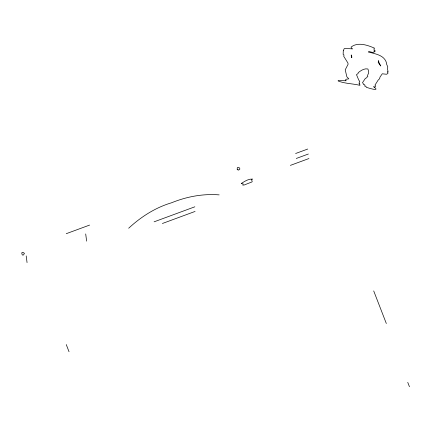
<?xml version="1.0" encoding="UTF-8"?>
<svg xmlns="http://www.w3.org/2000/svg" width="431" height="431" viewBox="0 0 431 431"><rect width="100%" height="100%" fill="white"/><g stroke="black" fill="none" stroke-linecap="round" stroke-linejoin="round"><path stroke-width="0.65" d="M24.217 253.175C19.761 249.468 22.487 258.88 24.292 253.45M238.855 169.954C242.147 168.613 236.5 165.111 237.19 169.264M128.675 228.236C140.964 216.836 155.375 207.591 171.522 202.791C186.585 196.655 202.888 193.578 219.163 194.877M66.234 233.694L89.594 225.084M295.612 153.506L307.729 149.04M296.269 158.473L308.37 154.012M290.37 165.385L308.946 158.538M154.099 221.825L194.844 206.805M162.39 223.495L195.076 211.443M238.774 169.981L237.842 169.895L237.195 169.275M373.704 290.93L386.327 323.509M407.748 382.351L409.45 386.747M66.255 344.563L69.035 351.744M85.699 233.941L86.626 241.139M26.199 255.912L27.056 262.598M241.398 183.407L243.283 184.032L242.707 185.082L244.054 185.05L251.882 181.974C253.261 180.998 250.088 179.862 252.464 179.064C248.401 178.827 244.646 181.376 241.398 183.407M378.526 60.76L379.242 63.4L380.772 65.981L378.219 62.387L378.526 60.76M343.27 50.766L343.146 54.403L344.008 54.99L343.733 56.294L347.936 63.045L348.092 64.262L345.226 69.844L346.842 76.766L348.803 78.841L345.834 79.309L345.657 80.592L346.185 80.786L338.922 80.511L338.087 80.753L338.26 81.039C345.193 83.711 352.574 83.566 359.691 85.279L360.047 85.085L359.001 83.522L359.465 83.479L359.136 82.38L359.788 81.583L358.711 79.977L356.48 74.644L358.053 73.572L358.247 72.618C360.919 70.539 364.362 68.157 367.918 68.992L368.672 71.546L368.521 73.292L367.557 75.371L367.869 76.389L367.158 76.766L366.878 77.682L365.359 78.394L362.476 82.714L363.29 83.619L363.371 84.411L364.626 84.745L365.105 85.424L364.604 86.001L366.253 86.69L366.215 87.261C368.898 88.134 381.101 91.992 373.623 86.717L374.873 87.132L375.708 86.055L374.954 85.139L378.149 80.107L379.679 78.668L379.932 77.192L382.259 73.793L386.51 74.261L387.922 73.48L387.641 72.031L388.148 71.999L387.647 71.837L388.013 71.26L387.523 69.305L387.749 66.843L386.435 63.799L386.65 63.454C384.624 54.947 375.25 53.994 368.349 51.935L369.502 51.661L372.497 52.393L373.995 52.313L373.984 51.575L374.35 51.445L374 51.014L375.423 51.106L373.914 49.974L374.216 49.576L373.936 48.671L374.593 48.207C367.621 45.115 357.714 41.683 351.033 47.124L351.545 48.153L352.612 48.908L345.258 48.391L344.213 48.681L343.27 50.766M351.831 56.994L351.739 57.668L351.19 54.931L351.831 56.994"/></g></svg>
